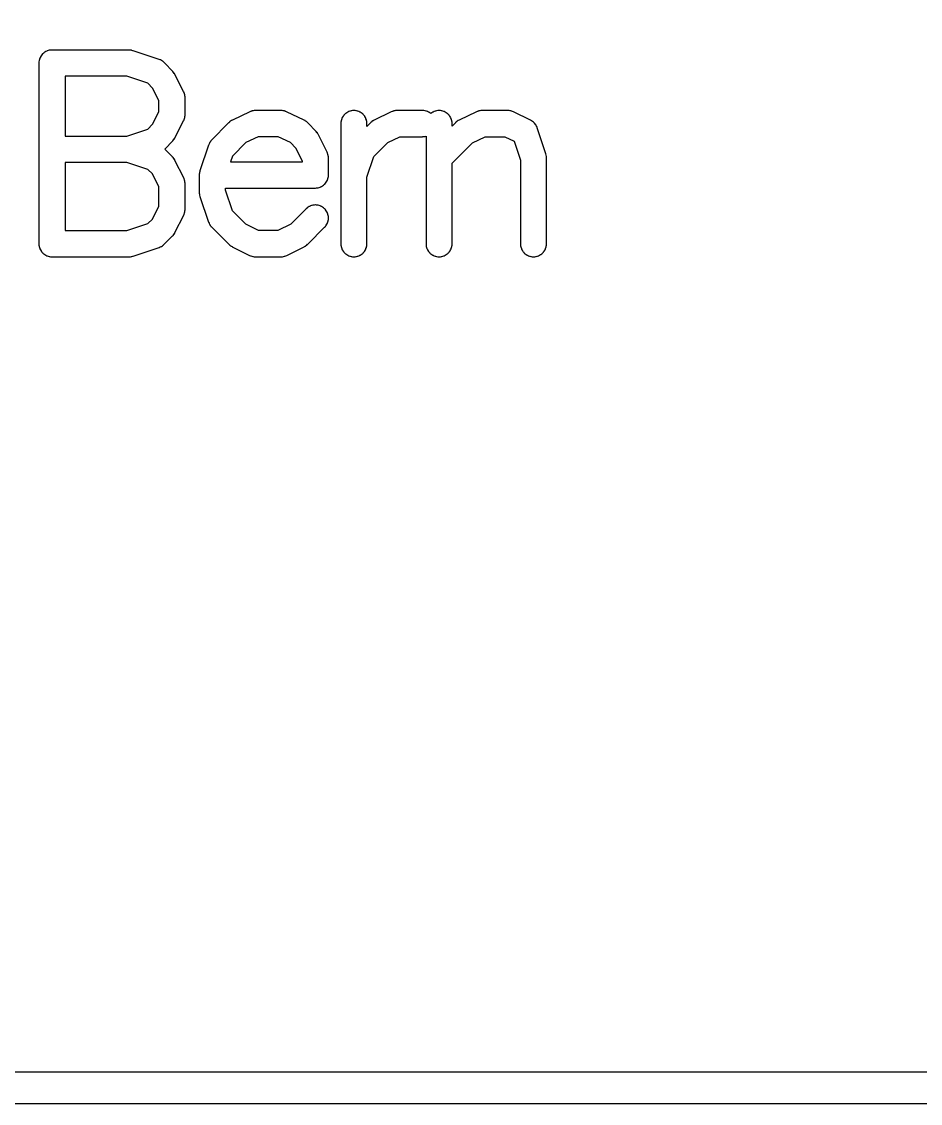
# Model space of a CAD drawing. Header units: inches. Extents: x -0.5 to 10, y -2.4 to 3.9.
# Drawn here: x -0.279 to -0.0829, y -2.3883 to -2.1524 of the extents above; entities that cross this region are included whole.
import ezdxf

# ---------------------------------------------------------------- set-up
doc = ezdxf.new("R2010")
doc.units = ezdxf.units.IN

msp = doc.modelspace()

# ---------------------------------------------------------------- linework, layer by layer
for points in [[(0.60275, -1.95525), (-0.45325, -1.95525), (-0.45325, -2.38145), (0.60275, -2.38145)], [(-0.4567, -2.38835), (4.9655, -2.38835)]]:
    msp.add_lwpolyline(points)
for points in [[(-0.27525, -2.20081), (-0.27525, -2.20081), (-0.275249, -2.200825), (-0.275238, -2.201055), (-0.275236, -2.201081), (-0.275233, -2.201104), (-0.275199, -2.201332), (-0.275196, -2.201355), (-0.27519, -2.20138), (-0.275134, -2.201604), (-0.275127, -2.20163), (-0.27512, -2.201651), (-0.275042, -2.201868), (-0.275033, -2.201892), (-0.275023, -2.201913), (-0.274925, -2.202122), (-0.274913, -2.202144), (-0.274901, -2.202165), (-0.274783, -2.202363), (-0.274768, -2.202386), (-0.274756, -2.202403), (-0.274618, -2.202589), (-0.274602, -2.20261), (-0.274587, -2.202627), (-0.274432, -2.202797), (-0.274415, -2.202815), (-0.274397, -2.202832), (-0.274227, -2.202987), (-0.27421, -2.203002), (-0.274189, -2.203018), (-0.274003, -2.203156), (-0.273986, -2.203168), (-0.273963, -2.203183), (-0.273765, -2.203301), (-0.273744, -2.203313), (-0.273722, -2.203325), (-0.273513, -2.203423), (-0.273492, -2.203433), (-0.273468, -2.203442), (-0.273251, -2.20352), (-0.27323, -2.203527), (-0.273204, -2.203534), (-0.27298, -2.20359), (-0.272955, -2.203596), (-0.272932, -2.203599), (-0.272704, -2.203633), (-0.272681, -2.203636), (-0.272655, -2.203638), (-0.272425, -2.203649), (-0.27241, -2.20365), (-0.2724, -2.20365), (-0.2556, -2.20365), (-0.255591, -2.20365), (-0.255573, -2.203649), (-0.255322, -2.203636), (-0.255292, -2.203633), (-0.255292, -2.203633), (-0.255268, -2.20363), (-0.25502, -2.20359), (-0.254992, -2.203584), (-0.254992, -2.203584), (-0.254967, -2.203578), (-0.254724, -2.203512), (-0.254716, -2.203509), (-0.254699, -2.203504), (-0.248999, -2.201604), (-0.248986, -2.201599), (-0.248977, -2.201596), (-0.248774, -2.201518), (-0.248754, -2.201509), (-0.248731, -2.201499), (-0.248536, -2.201402), (-0.248516, -2.201391), (-0.248496, -2.201379), (-0.24831, -2.201265), (-0.248291, -2.201252), (-0.248272, -2.201239), (-0.248098, -2.201108), (-0.24808, -2.201093), (-0.248063, -2.201078), (-0.247902, -2.200931), (-0.247896, -2.200926), (-0.247885, -2.200915), (-0.246085, -2.199115), (-0.246076, -2.199106), (-0.246066, -2.199096), (-0.245898, -2.198908), (-0.245879, -2.198886), (-0.245879, -2.198886), (-0.245864, -2.198867), (-0.245717, -2.198662), (-0.245701, -2.198639), (-0.245701, -2.198639), (-0.245688, -2.198617), (-0.245564, -2.198398), (-0.245557, -2.198386), (-0.245551, -2.198375), (-0.243651, -2.194575), (-0.243647, -2.194566), (-0.243641, -2.194554), (-0.243553, -2.194354), (-0.243545, -2.194336), (-0.243536, -2.194311), (-0.243466, -2.194105), (-0.24346, -2.194086), (-0.243454, -2.19406), (-0.243404, -2.193848), (-0.243399, -2.193825), (-0.243395, -2.193803), (-0.243365, -2.193587), (-0.243362, -2.193566), (-0.243361, -2.193541), (-0.243351, -2.193323), (-0.24335, -2.193311), (-0.24335, -2.1933), (-0.24335, -2.1877), (-0.24335, -2.187689), (-0.243351, -2.187677), (-0.243361, -2.187459), (-0.243362, -2.187434), (-0.243365, -2.187413), (-0.243395, -2.187197), (-0.243399, -2.187175), (-0.243404, -2.187152), (-0.243454, -2.18694), (-0.24346, -2.186914), (-0.243466, -2.186895), (-0.243536, -2.186689), (-0.243545, -2.186664), (-0.243553, -2.186646), (-0.243641, -2.186446), (-0.243647, -2.186434), (-0.243651, -2.186425), (-0.245551, -2.182625), (-0.245557, -2.182614), (-0.245564, -2.182602), (-0.245688, -2.182383), (-0.245701, -2.182361), (-0.245701, -2.182361), (-0.245717, -2.182338), (-0.245864, -2.182133), (-0.245879, -2.182114), (-0.245879, -2.182114), (-0.245898, -2.182092), (-0.246066, -2.181904), (-0.246076, -2.181894), (-0.246085, -2.181885), (-0.247772, -2.180198), (-0.246031, -2.17836), (-0.24602, -2.178348), (-0.246015, -2.178343), (-0.24587, -2.178174), (-0.245858, -2.178159), (-0.245841, -2.178137), (-0.245712, -2.177955), (-0.2457, -2.177937), (-0.245687, -2.177915), (-0.245576, -2.177723), (-0.245573, -2.177718), (-0.245565, -2.177702), (-0.243665, -2.174002), (-0.243656, -2.173984), (-0.243654, -2.173981), (-0.243562, -2.173778), (-0.243554, -2.173758), (-0.243545, -2.173734), (-0.243472, -2.173523), (-0.243464, -2.173497), (-0.243459, -2.173477), (-0.243406, -2.173261), (-0.243401, -2.173238), (-0.243397, -2.173214), (-0.243366, -2.172994), (-0.243363, -2.17297), (-0.243361, -2.172946), (-0.243351, -2.172724), (-0.24335, -2.172711), (-0.24335, -2.1727), (-0.24335, -2.1689), (-0.24335, -2.168889), (-0.243351, -2.168876), (-0.243361, -2.168654), (-0.243363, -2.16863), (-0.243366, -2.168606), (-0.243397, -2.168386), (-0.243401, -2.168362), (-0.243406, -2.168339), (-0.243459, -2.168123), (-0.243464, -2.168103), (-0.243472, -2.168077), (-0.243545, -2.167866), (-0.243554, -2.167842), (-0.243562, -2.167822), (-0.243654, -2.167619), (-0.243656, -2.167616), (-0.243665, -2.167598), (-0.245565, -2.163898), (-0.245573, -2.163882), (-0.245576, -2.163877), (-0.245687, -2.163685), (-0.2457, -2.163663), (-0.245712, -2.163645), (-0.245841, -2.163463), (-0.245858, -2.163441), (-0.24587, -2.163426), (-0.246015, -2.163257), (-0.24602, -2.163252), (-0.246031, -2.16324), (-0.247831, -2.16134), (-0.24784, -2.16133), (-0.247848, -2.161323), (-0.248015, -2.161163), (-0.248036, -2.161144), (-0.248052, -2.161131), (-0.248233, -2.160989), (-0.248252, -2.160975), (-0.248273, -2.16096), (-0.248468, -2.160837), (-0.248491, -2.160823), (-0.24851, -2.160812), (-0.248716, -2.160708), (-0.248739, -2.160697), (-0.248761, -2.160688), (-0.248976, -2.160605), (-0.248984, -2.160602), (-0.248999, -2.160596), (-0.254699, -2.158696), (-0.254716, -2.158691), (-0.254724, -2.158688), (-0.254967, -2.158622), (-0.254992, -2.158616), (-0.254992, -2.158616), (-0.25502, -2.15861), (-0.255268, -2.15857), (-0.255292, -2.158567), (-0.255292, -2.158567), (-0.255322, -2.158564), (-0.255573, -2.158551), (-0.255591, -2.15855), (-0.2556, -2.15855), (-0.2724, -2.15855), (-0.27241, -2.15855), (-0.272425, -2.158551), (-0.272655, -2.158562), (-0.272681, -2.158564), (-0.272704, -2.158567), (-0.272932, -2.158601), (-0.272955, -2.158604), (-0.27298, -2.15861), (-0.273204, -2.158666), (-0.27323, -2.158673), (-0.273251, -2.15868), (-0.273468, -2.158758), (-0.273492, -2.158767), (-0.273513, -2.158777), (-0.273722, -2.158875), (-0.273744, -2.158887), (-0.273765, -2.158899), (-0.273963, -2.159017), (-0.273986, -2.159032), (-0.274003, -2.159044), (-0.274189, -2.159182), (-0.27421, -2.159198), (-0.274227, -2.159213), (-0.274397, -2.159368), (-0.274415, -2.159385), (-0.274432, -2.159403), (-0.274587, -2.159573), (-0.274602, -2.15959), (-0.274618, -2.159611), (-0.274756, -2.159797), (-0.274768, -2.159814), (-0.274783, -2.159837), (-0.274901, -2.160035), (-0.274913, -2.160056), (-0.274925, -2.160078), (-0.275023, -2.160287), (-0.275033, -2.160308), (-0.275042, -2.160332), (-0.27512, -2.160549), (-0.275127, -2.16057), (-0.275134, -2.160596), (-0.27519, -2.16082), (-0.275196, -2.160845), (-0.275199, -2.160868), (-0.275233, -2.161096), (-0.275236, -2.161119), (-0.275238, -2.161145), (-0.275249, -2.161375), (-0.27525, -2.16139), (-0.27525, -2.1614), (-0.27525, -2.2008)], [(-0.256062, -2.17735), (-0.251478, -2.175822), (-0.250449, -2.174736), (-0.24905, -2.172011), (-0.24905, -2.169589), (-0.250449, -2.166864), (-0.251478, -2.165778), (-0.256062, -2.16425), (-0.26955, -2.16425), (-0.26955, -2.17735)], [(-0.24025, -2.18579), (-0.24025, -2.18579), (-0.24025, -2.1858), (-0.24025, -2.1896), (-0.24025, -2.189609), (-0.240249, -2.189627), (-0.240235, -2.189883), (-0.240233, -2.18991), (-0.240233, -2.18991), (-0.240229, -2.189937), (-0.240188, -2.19019), (-0.240182, -2.190219), (-0.240182, -2.190219), (-0.240176, -2.190243), (-0.240107, -2.19049), (-0.240103, -2.190502), (-0.240099, -2.190516), (-0.238199, -2.196116), (-0.238194, -2.196129), (-0.238191, -2.196137), (-0.238113, -2.196338), (-0.238105, -2.196357), (-0.238094, -2.19638), (-0.237997, -2.196572), (-0.237986, -2.196593), (-0.237975, -2.196612), (-0.237861, -2.196795), (-0.237849, -2.196813), (-0.237835, -2.196833), (-0.237705, -2.197004), (-0.237691, -2.197022), (-0.237676, -2.19704), (-0.237531, -2.197199), (-0.237526, -2.197204), (-0.237515, -2.197215), (-0.233815, -2.200915), (-0.233806, -2.200924), (-0.233796, -2.200934), (-0.233608, -2.201102), (-0.233586, -2.201121), (-0.233586, -2.201121), (-0.233567, -2.201136), (-0.233362, -2.201283), (-0.233339, -2.201299), (-0.233339, -2.201299), (-0.233317, -2.201312), (-0.233098, -2.201436), (-0.233086, -2.201443), (-0.233075, -2.201449), (-0.229275, -2.203349), (-0.229266, -2.203353), (-0.229254, -2.203359), (-0.229054, -2.203447), (-0.229036, -2.203455), (-0.229011, -2.203464), (-0.228805, -2.203534), (-0.228786, -2.20354), (-0.22876, -2.203546), (-0.228548, -2.203596), (-0.228525, -2.203601), (-0.228503, -2.203605), (-0.228287, -2.203635), (-0.228266, -2.203638), (-0.228241, -2.203639), (-0.228023, -2.203649), (-0.228011, -2.20365), (-0.228, -2.20365), (-0.2224, -2.20365), (-0.222389, -2.20365), (-0.222377, -2.203649), (-0.222159, -2.203639), (-0.222134, -2.203638), (-0.222113, -2.203635), (-0.221897, -2.203605), (-0.221875, -2.203601), (-0.221852, -2.203596), (-0.22164, -2.203546), (-0.221614, -2.20354), (-0.221595, -2.203534), (-0.221389, -2.203464), (-0.221364, -2.203455), (-0.221346, -2.203447), (-0.221146, -2.203359), (-0.221134, -2.203353), (-0.221125, -2.203349), (-0.217325, -2.201449), (-0.217314, -2.201443), (-0.217302, -2.201436), (-0.217083, -2.201312), (-0.217061, -2.201299), (-0.217061, -2.201299), (-0.217038, -2.201283), (-0.216833, -2.201136), (-0.216814, -2.201121), (-0.216814, -2.201121), (-0.216792, -2.201102), (-0.216604, -2.200934), (-0.216594, -2.200924), (-0.216585, -2.200915), (-0.212885, -2.197215), (-0.212875, -2.197205), (-0.212868, -2.197197), (-0.212713, -2.197027), (-0.212698, -2.19701), (-0.212682, -2.196989), (-0.212544, -2.196803), (-0.212532, -2.196786), (-0.212517, -2.196763), (-0.212399, -2.196565), (-0.212387, -2.196544), (-0.212375, -2.196522), (-0.212277, -2.196313), (-0.212267, -2.196292), (-0.212258, -2.196268), (-0.21218, -2.196051), (-0.212173, -2.19603), (-0.212166, -2.196004), (-0.21211, -2.19578), (-0.212104, -2.195755), (-0.212101, -2.195732), (-0.212067, -2.195504), (-0.212064, -2.195481), (-0.212062, -2.195455), (-0.212051, -2.195225), (-0.21205, -2.1952), (-0.212051, -2.195175), (-0.212062, -2.194945), (-0.212064, -2.194919), (-0.212067, -2.194896), (-0.212101, -2.194668), (-0.212104, -2.194645), (-0.21211, -2.19462), (-0.212166, -2.194396), (-0.212173, -2.19437), (-0.21218, -2.194349), (-0.212258, -2.194132), (-0.212267, -2.194108), (-0.212277, -2.194087), (-0.212375, -2.193878), (-0.212387, -2.193856), (-0.212399, -2.193835), (-0.212517, -2.193637), (-0.212532, -2.193614), (-0.212544, -2.193597), (-0.212682, -2.193411), (-0.212698, -2.19339), (-0.212713, -2.193373), (-0.212868, -2.193203), (-0.212885, -2.193185), (-0.212903, -2.193168), (-0.213073, -2.193013), (-0.21309, -2.192998), (-0.213111, -2.192982), (-0.213297, -2.192844), (-0.213314, -2.192832), (-0.213337, -2.192817), (-0.213535, -2.192699), (-0.213556, -2.192687), (-0.213578, -2.192675), (-0.213787, -2.192577), (-0.213808, -2.192567), (-0.213832, -2.192558), (-0.214049, -2.19248), (-0.21407, -2.192473), (-0.214096, -2.192466), (-0.21432, -2.19241), (-0.214345, -2.192404), (-0.214368, -2.192401), (-0.214596, -2.192367), (-0.214619, -2.192364), (-0.214645, -2.192362), (-0.214875, -2.192351), (-0.2149, -2.19235), (-0.214925, -2.192351), (-0.215155, -2.192362), (-0.215181, -2.192364), (-0.215204, -2.192367), (-0.215432, -2.192401), (-0.215455, -2.192404), (-0.21548, -2.19241), (-0.215704, -2.192466), (-0.21573, -2.192473), (-0.215751, -2.19248), (-0.215968, -2.192558), (-0.215992, -2.192567), (-0.216013, -2.192577), (-0.216222, -2.192675), (-0.216244, -2.192687), (-0.216265, -2.192699), (-0.216463, -2.192817), (-0.216486, -2.192832), (-0.216503, -2.192844), (-0.216689, -2.192982), (-0.21671, -2.192998), (-0.216727, -2.193013), (-0.216897, -2.193168), (-0.216905, -2.193175), (-0.216915, -2.193185), (-0.220288, -2.196558), (-0.223073, -2.19795), (-0.227327, -2.19795), (-0.230112, -2.196558), (-0.233015, -2.193655), (-0.23455, -2.18913), (-0.23455, -2.18865), (-0.2149, -2.18865), (-0.21489, -2.18865), (-0.214875, -2.188649), (-0.214645, -2.188638), (-0.214619, -2.188636), (-0.214596, -2.188633), (-0.214368, -2.188599), (-0.214345, -2.188596), (-0.21432, -2.18859), (-0.214096, -2.188534), (-0.21407, -2.188527), (-0.214049, -2.18852), (-0.213832, -2.188442), (-0.213808, -2.188433), (-0.213787, -2.188423), (-0.213578, -2.188325), (-0.213556, -2.188313), (-0.213535, -2.188301), (-0.213337, -2.188183), (-0.213314, -2.188168), (-0.213297, -2.188156), (-0.213111, -2.188018), (-0.21309, -2.188002), (-0.213073, -2.187987), (-0.212903, -2.187832), (-0.212885, -2.187815), (-0.212868, -2.187797), (-0.212713, -2.187627), (-0.212698, -2.18761), (-0.212682, -2.187589), (-0.212544, -2.187403), (-0.212532, -2.187386), (-0.212517, -2.187363), (-0.212399, -2.187165), (-0.212387, -2.187144), (-0.212375, -2.187122), (-0.212277, -2.186913), (-0.212267, -2.186892), (-0.212258, -2.186868), (-0.21218, -2.186651), (-0.212173, -2.18663), (-0.212166, -2.186604), (-0.21211, -2.18638), (-0.212104, -2.186355), (-0.212101, -2.186332), (-0.212067, -2.186104), (-0.212064, -2.186081), (-0.212062, -2.186055), (-0.212051, -2.185825), (-0.21205, -2.18581), (-0.21205, -2.1858), (-0.21205, -2.1821), (-0.21205, -2.182089), (-0.212051, -2.182077), (-0.212061, -2.181859), (-0.212062, -2.181834), (-0.212065, -2.181813), (-0.212095, -2.181597), (-0.212099, -2.181575), (-0.212104, -2.181552), (-0.212154, -2.18134), (-0.21216, -2.181314), (-0.212166, -2.181295), (-0.212236, -2.181089), (-0.212245, -2.181064), (-0.212253, -2.181046), (-0.212341, -2.180846), (-0.212347, -2.180834), (-0.212351, -2.180825), (-0.214251, -2.177025), (-0.214255, -2.177017), (-0.214262, -2.177004), (-0.214376, -2.176803), (-0.214388, -2.176782), (-0.214402, -2.176761), (-0.214534, -2.176572), (-0.214549, -2.176552), (-0.214564, -2.176533), (-0.214715, -2.176358), (-0.214725, -2.176346), (-0.214731, -2.17634), (-0.216531, -2.17444), (-0.21654, -2.17443), (-0.216547, -2.174424), (-0.216704, -2.174273), (-0.216722, -2.174256), (-0.216739, -2.174242), (-0.216909, -2.174107), (-0.216925, -2.174094), (-0.216946, -2.17408), (-0.217128, -2.17396), (-0.217142, -2.173951), (-0.217167, -2.173937), (-0.217359, -2.173835), (-0.217366, -2.173831), (-0.21738, -2.173824), (-0.22118, -2.172024), (-0.221189, -2.17202), (-0.2212, -2.172015), (-0.221392, -2.171935), (-0.221411, -2.171927), (-0.221433, -2.171919), (-0.221631, -2.171856), (-0.221653, -2.17185), (-0.221674, -2.171844), (-0.221877, -2.171799), (-0.221896, -2.171795), (-0.22192, -2.171791), (-0.222126, -2.171764), (-0.222147, -2.171761), (-0.22217, -2.17176), (-0.222378, -2.17175), (-0.222389, -2.17175), (-0.2224, -2.17175), (-0.228, -2.17175), (-0.228011, -2.17175), (-0.228022, -2.17175), (-0.22823, -2.17176), (-0.228253, -2.171761), (-0.228274, -2.171764), (-0.22848, -2.171791), (-0.228504, -2.171795), (-0.228523, -2.171799), (-0.228726, -2.171844), (-0.228747, -2.17185), (-0.228769, -2.171856), (-0.228967, -2.171919), (-0.228989, -2.171927), (-0.229008, -2.171935), (-0.2292, -2.172015), (-0.229211, -2.17202), (-0.22922, -2.172024), (-0.23302, -2.173824), (-0.23303, -2.173829), (-0.23304, -2.173834), (-0.233225, -2.173932), (-0.233247, -2.173945), (-0.233263, -2.173955), (-0.233439, -2.174069), (-0.233455, -2.17408), (-0.233475, -2.174095), (-0.23364, -2.174224), (-0.233658, -2.174239), (-0.233674, -2.174253), (-0.233826, -2.174396), (-0.233832, -2.174401), (-0.233842, -2.174412), (-0.237542, -2.178212), (-0.237548, -2.178219), (-0.237557, -2.178228), (-0.237696, -2.178384), (-0.237711, -2.178402), (-0.237724, -2.178419), (-0.237849, -2.178587), (-0.237863, -2.178606), (-0.237874, -2.178623), (-0.237983, -2.178802), (-0.237994, -2.178821), (-0.238004, -2.178841), (-0.238097, -2.179028), (-0.238106, -2.179047), (-0.238115, -2.179069), (-0.238191, -2.179263), (-0.238193, -2.179267), (-0.238199, -2.179284), (-0.240099, -2.184884), (-0.240103, -2.184898), (-0.240107, -2.18491), (-0.240112, -2.184927), (-0.24012, -2.184949), (-0.240127, -2.18497), (-0.240134, -2.184996), (-0.240158, -2.185094), (-0.240176, -2.185157), (-0.240182, -2.185181), (-0.240182, -2.185181), (-0.240188, -2.18521), (-0.240188, -2.185214), (-0.24019, -2.18522), (-0.240196, -2.185245), (-0.240199, -2.185268), (-0.240219, -2.185399), (-0.240229, -2.185463), (-0.240233, -2.18549), (-0.240233, -2.18549), (-0.240234, -2.185504), (-0.240236, -2.185519), (-0.240238, -2.185545), (-0.240249, -2.185775)], [(-0.20365, -2.18627), (-0.202115, -2.181745), (-0.199123, -2.178754), (-0.196444, -2.17745), (-0.1915, -2.17745), (-0.19149, -2.17745), (-0.191475, -2.177449), (-0.191245, -2.177438), (-0.191219, -2.177436), (-0.191196, -2.177433), (-0.190968, -2.177399), (-0.190945, -2.177396), (-0.19092, -2.17739), (-0.19075, -2.177347), (-0.19075, -2.2008), (-0.19075, -2.20081), (-0.190749, -2.200825), (-0.190738, -2.201055), (-0.190736, -2.201081), (-0.190733, -2.201104), (-0.190699, -2.201332), (-0.190696, -2.201355), (-0.19069, -2.20138), (-0.190634, -2.201604), (-0.190627, -2.20163), (-0.19062, -2.201651), (-0.190542, -2.201868), (-0.190533, -2.201892), (-0.190523, -2.201913), (-0.190425, -2.202122), (-0.190413, -2.202144), (-0.190401, -2.202165), (-0.190283, -2.202363), (-0.190268, -2.202386), (-0.190256, -2.202403), (-0.190118, -2.202589), (-0.190102, -2.20261), (-0.190087, -2.202627), (-0.189932, -2.202797), (-0.189915, -2.202815), (-0.189897, -2.202832), (-0.189727, -2.202987), (-0.18971, -2.203002), (-0.189689, -2.203018), (-0.189503, -2.203156), (-0.189486, -2.203168), (-0.189463, -2.203183), (-0.189265, -2.203301), (-0.189244, -2.203313), (-0.189222, -2.203325), (-0.189013, -2.203423), (-0.188992, -2.203433), (-0.188968, -2.203442), (-0.188751, -2.20352), (-0.18873, -2.203527), (-0.188704, -2.203534), (-0.18848, -2.20359), (-0.188455, -2.203596), (-0.188432, -2.203599), (-0.188204, -2.203633), (-0.188181, -2.203636), (-0.188155, -2.203638), (-0.187925, -2.203649), (-0.1879, -2.20365), (-0.187875, -2.203649), (-0.187645, -2.203638), (-0.187619, -2.203636), (-0.187596, -2.203633), (-0.187368, -2.203599), (-0.187345, -2.203596), (-0.18732, -2.20359), (-0.187096, -2.203534), (-0.18707, -2.203527), (-0.187049, -2.20352), (-0.186832, -2.203442), (-0.186808, -2.203433), (-0.186787, -2.203423), (-0.186578, -2.203325), (-0.186556, -2.203313), (-0.186535, -2.203301), (-0.186337, -2.203183), (-0.186314, -2.203168), (-0.186297, -2.203156), (-0.186111, -2.203018), (-0.18609, -2.203002), (-0.186073, -2.202987), (-0.185903, -2.202832), (-0.185885, -2.202815), (-0.185868, -2.202797), (-0.185713, -2.202627), (-0.185698, -2.20261), (-0.185682, -2.202589), (-0.185544, -2.202403), (-0.185532, -2.202386), (-0.185517, -2.202363), (-0.185399, -2.202165), (-0.185387, -2.202144), (-0.185375, -2.202122), (-0.185277, -2.201913), (-0.185267, -2.201892), (-0.185258, -2.201868), (-0.18518, -2.201651), (-0.185173, -2.20163), (-0.185166, -2.201604), (-0.18511, -2.20138), (-0.185104, -2.201355), (-0.185101, -2.201332), (-0.185067, -2.201104), (-0.185064, -2.201081), (-0.185062, -2.201055), (-0.185051, -2.200825), (-0.18505, -2.20081), (-0.18505, -2.2008), (-0.18505, -2.183266), (-0.180622, -2.178759), (-0.177859, -2.17745), (-0.173556, -2.17745), (-0.171525, -2.178438), (-0.17015, -2.182562), (-0.17015, -2.2008), (-0.17015, -2.20081), (-0.170149, -2.200825), (-0.170138, -2.201055), (-0.170136, -2.201081), (-0.170133, -2.201104), (-0.170099, -2.201332), (-0.170096, -2.201355), (-0.17009, -2.20138), (-0.170034, -2.201604), (-0.170027, -2.20163), (-0.17002, -2.201651), (-0.169942, -2.201868), (-0.169933, -2.201892), (-0.169923, -2.201913), (-0.169825, -2.202122), (-0.169813, -2.202144), (-0.169801, -2.202165), (-0.169683, -2.202363), (-0.169668, -2.202386), (-0.169656, -2.202403), (-0.169518, -2.202589), (-0.169502, -2.20261), (-0.169487, -2.202627), (-0.169332, -2.202797), (-0.169315, -2.202815), (-0.169297, -2.202832), (-0.169127, -2.202987), (-0.16911, -2.203002), (-0.169089, -2.203018), (-0.168903, -2.203156), (-0.168886, -2.203168), (-0.168863, -2.203183), (-0.168665, -2.203301), (-0.168644, -2.203313), (-0.168622, -2.203325), (-0.168413, -2.203423), (-0.168392, -2.203433), (-0.168368, -2.203442), (-0.168151, -2.20352), (-0.16813, -2.203527), (-0.168104, -2.203534), (-0.16788, -2.20359), (-0.167855, -2.203596), (-0.167832, -2.203599), (-0.167604, -2.203633), (-0.167581, -2.203636), (-0.167555, -2.203638), (-0.167325, -2.203649), (-0.1673, -2.20365), (-0.167275, -2.203649), (-0.167045, -2.203638), (-0.167019, -2.203636), (-0.166996, -2.203633), (-0.166768, -2.203599), (-0.166745, -2.203596), (-0.16672, -2.20359), (-0.166496, -2.203534), (-0.16647, -2.203527), (-0.166449, -2.20352), (-0.166232, -2.203442), (-0.166208, -2.203433), (-0.166187, -2.203423), (-0.165978, -2.203325), (-0.165956, -2.203313), (-0.165935, -2.203301), (-0.165737, -2.203183), (-0.165714, -2.203168), (-0.165697, -2.203156), (-0.165511, -2.203018), (-0.16549, -2.203002), (-0.165473, -2.202987), (-0.165303, -2.202832), (-0.165285, -2.202815), (-0.165268, -2.202797), (-0.165113, -2.202627), (-0.165098, -2.20261), (-0.165082, -2.202589), (-0.164944, -2.202403), (-0.164932, -2.202386), (-0.164917, -2.202363), (-0.164799, -2.202165), (-0.164787, -2.202144), (-0.164775, -2.202122), (-0.164677, -2.201913), (-0.164667, -2.201892), (-0.164658, -2.201868), (-0.16458, -2.201651), (-0.164573, -2.20163), (-0.164566, -2.201604), (-0.16451, -2.20138), (-0.164504, -2.201355), (-0.164501, -2.201332), (-0.164467, -2.201104), (-0.164464, -2.201081), (-0.164462, -2.201055), (-0.164451, -2.200825), (-0.16445, -2.20081), (-0.16445, -2.2008), (-0.16445, -2.1821), (-0.16445, -2.182091), (-0.164451, -2.182073), (-0.164464, -2.181822), (-0.164467, -2.181792), (-0.164467, -2.181792), (-0.16447, -2.181768), (-0.16451, -2.18152), (-0.164516, -2.181492), (-0.164516, -2.181492), (-0.164522, -2.181467), (-0.164588, -2.181224), (-0.164591, -2.181216), (-0.164596, -2.181199), (-0.166496, -2.175499), (-0.1665, -2.175487), (-0.166505, -2.175475), (-0.16659, -2.175257), (-0.166598, -2.175238), (-0.16661, -2.175212), (-0.166716, -2.175004), (-0.166727, -2.174983), (-0.166741, -2.174961), (-0.166867, -2.174764), (-0.166881, -2.174743), (-0.166896, -2.174723), (-0.167041, -2.17454), (-0.167058, -2.17452), (-0.167058, -2.17452), (-0.167074, -2.174503), (-0.167237, -2.174335), (-0.167252, -2.174319), (-0.167273, -2.174301), (-0.167452, -2.17415), (-0.167469, -2.174136), (-0.167469, -2.174136), (-0.167491, -2.17412), (-0.167684, -2.173987), (-0.167703, -2.173975), (-0.167703, -2.173975), (-0.167726, -2.173961), (-0.167931, -2.173849), (-0.167944, -2.173842), (-0.167953, -2.173837), (-0.171653, -2.172037), (-0.171662, -2.172033), (-0.171674, -2.172028), (-0.171869, -2.171943), (-0.171889, -2.171935), (-0.171911, -2.171927), (-0.172114, -2.171861), (-0.172131, -2.171856), (-0.172157, -2.171849), (-0.172364, -2.171801), (-0.172383, -2.171797), (-0.172409, -2.171793), (-0.17262, -2.171764), (-0.172643, -2.171762), (-0.172665, -2.17176), (-0.172877, -2.171751), (-0.172889, -2.17175), (-0.1729, -2.17175), (-0.1785, -2.17175), (-0.178511, -2.17175), (-0.178522, -2.17175), (-0.17873, -2.17176), (-0.178753, -2.171761), (-0.178774, -2.171764), (-0.17898, -2.171791), (-0.179004, -2.171795), (-0.179023, -2.171799), (-0.179226, -2.171844), (-0.179247, -2.17185), (-0.179269, -2.171856), (-0.179467, -2.171919), (-0.179489, -2.171927), (-0.179508, -2.171935), (-0.1797, -2.172015), (-0.179711, -2.17202), (-0.17972, -2.172024), (-0.18352, -2.173824), (-0.183534, -2.173831), (-0.18354, -2.173834), (-0.183722, -2.173931), (-0.183743, -2.173943), (-0.18376, -2.173953), (-0.183934, -2.174065), (-0.183951, -2.174077), (-0.18397, -2.174091), (-0.184133, -2.174218), (-0.184149, -2.174231), (-0.184166, -2.174246), (-0.184317, -2.174387), (-0.184318, -2.174388), (-0.184333, -2.174403), (-0.18505, -2.175132), (-0.18505, -2.1746), (-0.18505, -2.17459), (-0.185051, -2.174575), (-0.185062, -2.174345), (-0.185064, -2.174319), (-0.185067, -2.174296), (-0.185101, -2.174068), (-0.185104, -2.174045), (-0.18511, -2.17402), (-0.185166, -2.173796), (-0.185173, -2.17377), (-0.18518, -2.173749), (-0.185258, -2.173532), (-0.185267, -2.173508), (-0.185277, -2.173487), (-0.185375, -2.173278), (-0.185387, -2.173256), (-0.185399, -2.173235), (-0.185517, -2.173037), (-0.185532, -2.173014), (-0.185544, -2.172997), (-0.185682, -2.172811), (-0.185698, -2.17279), (-0.185713, -2.172773), (-0.185868, -2.172603), (-0.185885, -2.172585), (-0.185903, -2.172568), (-0.186073, -2.172413), (-0.18609, -2.172398), (-0.186111, -2.172382), (-0.186297, -2.172244), (-0.186314, -2.172232), (-0.186337, -2.172217), (-0.186535, -2.172099), (-0.186556, -2.172087), (-0.186578, -2.172075), (-0.186787, -2.171977), (-0.186808, -2.171967), (-0.186832, -2.171958), (-0.187049, -2.17188), (-0.18707, -2.171873), (-0.187096, -2.171866), (-0.18732, -2.17181), (-0.187345, -2.171804), (-0.187368, -2.171801), (-0.187596, -2.171767), (-0.187619, -2.171764), (-0.187645, -2.171762), (-0.187875, -2.171751), (-0.1879, -2.17175), (-0.187925, -2.171751), (-0.188155, -2.171762), (-0.188181, -2.171764), (-0.188204, -2.171767), (-0.188432, -2.171801), (-0.188455, -2.171804), (-0.18848, -2.17181), (-0.188704, -2.171866), (-0.18873, -2.171873), (-0.188751, -2.17188), (-0.188968, -2.171958), (-0.188992, -2.171967), (-0.189013, -2.171977), (-0.189222, -2.172075), (-0.189244, -2.172087), (-0.189265, -2.172099), (-0.189463, -2.172217), (-0.189486, -2.172232), (-0.189503, -2.172244), (-0.189689, -2.172382), (-0.1897, -2.172391), (-0.189711, -2.172382), (-0.189897, -2.172244), (-0.189914, -2.172232), (-0.189937, -2.172217), (-0.190135, -2.172099), (-0.190156, -2.172087), (-0.190178, -2.172075), (-0.190387, -2.171977), (-0.190408, -2.171967), (-0.190432, -2.171958), (-0.190649, -2.17188), (-0.19067, -2.171873), (-0.190696, -2.171866), (-0.19092, -2.17181), (-0.190945, -2.171804), (-0.190968, -2.171801), (-0.191196, -2.171767), (-0.191219, -2.171764), (-0.191245, -2.171762), (-0.191475, -2.171751), (-0.19149, -2.17175), (-0.1915, -2.17175), (-0.1971, -2.17175), (-0.197111, -2.17175), (-0.197123, -2.171751), (-0.197335, -2.17176), (-0.197357, -2.171762), (-0.19738, -2.171764), (-0.197591, -2.171793), (-0.197617, -2.171797), (-0.197636, -2.171801), (-0.197843, -2.171849), (-0.197869, -2.171856), (-0.197886, -2.171861), (-0.198089, -2.171927), (-0.198111, -2.171935), (-0.198131, -2.171943), (-0.198326, -2.172028), (-0.198338, -2.172033), (-0.198347, -2.172037), (-0.202047, -2.173837), (-0.202059, -2.173843), (-0.202071, -2.17385), (-0.202299, -2.173977), (-0.202321, -2.17399), (-0.202321, -2.17399), (-0.202346, -2.174006), (-0.202558, -2.174157), (-0.202578, -2.174173), (-0.202578, -2.174173), (-0.202601, -2.174192), (-0.202795, -2.174366), (-0.202802, -2.174372), (-0.202815, -2.174385), (-0.20365, -2.175219), (-0.20365, -2.1746), (-0.20365, -2.17459), (-0.203651, -2.174575), (-0.203662, -2.174345), (-0.203664, -2.174319), (-0.203667, -2.174296), (-0.203701, -2.174068), (-0.203704, -2.174045), (-0.20371, -2.17402), (-0.203766, -2.173796), (-0.203773, -2.17377), (-0.20378, -2.173749), (-0.203858, -2.173532), (-0.203867, -2.173508), (-0.203877, -2.173487), (-0.203975, -2.173278), (-0.203987, -2.173256), (-0.203999, -2.173235), (-0.204117, -2.173037), (-0.204132, -2.173014), (-0.204144, -2.172997), (-0.204282, -2.172811), (-0.204298, -2.17279), (-0.204313, -2.172773), (-0.204468, -2.172603), (-0.204485, -2.172585), (-0.204503, -2.172568), (-0.204673, -2.172413), (-0.20469, -2.172398), (-0.204711, -2.172382), (-0.204897, -2.172244), (-0.204914, -2.172232), (-0.204937, -2.172217), (-0.205135, -2.172099), (-0.205156, -2.172087), (-0.205178, -2.172075), (-0.205387, -2.171977), (-0.205408, -2.171967), (-0.205432, -2.171958), (-0.205649, -2.17188), (-0.20567, -2.171873), (-0.205696, -2.171866), (-0.20592, -2.17181), (-0.205945, -2.171804), (-0.205968, -2.171801), (-0.206196, -2.171767), (-0.206219, -2.171764), (-0.206245, -2.171762), (-0.206475, -2.171751), (-0.2065, -2.17175), (-0.206525, -2.171751), (-0.206755, -2.171762), (-0.206781, -2.171764), (-0.206804, -2.171767), (-0.207032, -2.171801), (-0.207055, -2.171804), (-0.20708, -2.17181), (-0.207304, -2.171866), (-0.20733, -2.171873), (-0.207351, -2.17188), (-0.207568, -2.171958), (-0.207592, -2.171967), (-0.207613, -2.171977), (-0.207822, -2.172075), (-0.207844, -2.172087), (-0.207865, -2.172099), (-0.208063, -2.172217), (-0.208086, -2.172232), (-0.208103, -2.172244), (-0.208289, -2.172382), (-0.20831, -2.172398), (-0.208327, -2.172413), (-0.208497, -2.172568), (-0.208515, -2.172585), (-0.208532, -2.172603), (-0.208687, -2.172773), (-0.208702, -2.17279), (-0.208718, -2.172811), (-0.208856, -2.172997), (-0.208868, -2.173014), (-0.208883, -2.173037), (-0.209001, -2.173235), (-0.209013, -2.173256), (-0.209025, -2.173278), (-0.209123, -2.173487), (-0.209133, -2.173508), (-0.209142, -2.173532), (-0.20922, -2.173749), (-0.209227, -2.17377), (-0.209234, -2.173796), (-0.20929, -2.17402), (-0.209296, -2.174045), (-0.209299, -2.174068), (-0.209333, -2.174296), (-0.209336, -2.174319), (-0.209338, -2.174345), (-0.209349, -2.174575), (-0.20935, -2.17459), (-0.20935, -2.1746), (-0.20935, -2.2008), (-0.20935, -2.20081), (-0.209349, -2.200825), (-0.209338, -2.201055), (-0.209336, -2.201081), (-0.209333, -2.201104), (-0.209299, -2.201332), (-0.209296, -2.201355), (-0.20929, -2.20138), (-0.209234, -2.201604), (-0.209227, -2.20163), (-0.20922, -2.201651), (-0.209142, -2.201868), (-0.209133, -2.201892), (-0.209123, -2.201913), (-0.209025, -2.202122), (-0.209013, -2.202144), (-0.209001, -2.202165), (-0.208883, -2.202363), (-0.208868, -2.202386), (-0.208856, -2.202403), (-0.208718, -2.202589), (-0.208702, -2.20261), (-0.208687, -2.202627), (-0.208532, -2.202797), (-0.208515, -2.202815), (-0.208497, -2.202832), (-0.208327, -2.202987), (-0.20831, -2.203002), (-0.208289, -2.203018), (-0.208103, -2.203156), (-0.208086, -2.203168), (-0.208063, -2.203183), (-0.207865, -2.203301), (-0.207844, -2.203313), (-0.207822, -2.203325), (-0.207613, -2.203423), (-0.207592, -2.203433), (-0.207568, -2.203442), (-0.207351, -2.20352), (-0.20733, -2.203527), (-0.207304, -2.203534), (-0.20708, -2.20359), (-0.207055, -2.203596), (-0.207032, -2.203599), (-0.206804, -2.203633), (-0.206781, -2.203636), (-0.206755, -2.203638), (-0.206525, -2.203649), (-0.2065, -2.20365), (-0.206475, -2.203649), (-0.206245, -2.203638), (-0.206219, -2.203636), (-0.206196, -2.203633), (-0.205968, -2.203599), (-0.205945, -2.203596), (-0.20592, -2.20359), (-0.205696, -2.203534), (-0.20567, -2.203527), (-0.205649, -2.20352), (-0.205432, -2.203442), (-0.205408, -2.203433), (-0.205387, -2.203423), (-0.205178, -2.203325), (-0.205156, -2.203313), (-0.205135, -2.203301), (-0.204937, -2.203183), (-0.204914, -2.203168), (-0.204897, -2.203156), (-0.204711, -2.203018), (-0.20469, -2.203002), (-0.204673, -2.202987), (-0.204503, -2.202832), (-0.204485, -2.202815), (-0.204468, -2.202797), (-0.204313, -2.202627), (-0.204298, -2.20261), (-0.204282, -2.202589), (-0.204144, -2.202403), (-0.204132, -2.202386), (-0.204117, -2.202363), (-0.203999, -2.202165), (-0.203987, -2.202144), (-0.203975, -2.202122), (-0.203877, -2.201913), (-0.203867, -2.201892), (-0.203858, -2.201868), (-0.20378, -2.201651), (-0.203773, -2.20163), (-0.203766, -2.201604), (-0.20371, -2.20138), (-0.203704, -2.201355), (-0.203701, -2.201332), (-0.203667, -2.201104), (-0.203664, -2.201081), (-0.203662, -2.201055), (-0.203651, -2.200825), (-0.20365, -2.20081), (-0.20365, -2.2008)], [(-0.233423, -2.18295), (-0.21775, -2.18295), (-0.21775, -2.182773), (-0.21916, -2.179953), (-0.220302, -2.178747), (-0.223041, -2.17745), (-0.227359, -2.17745), (-0.230116, -2.178756), (-0.233008, -2.181726)], [(-0.26955, -2.18305), (-0.26955, -2.19795), (-0.256062, -2.19795), (-0.25144, -2.196409), (-0.250442, -2.195412), (-0.24905, -2.192627), (-0.24905, -2.188373), (-0.250442, -2.185588), (-0.25144, -2.184591), (-0.256062, -2.18305)]]:
    msp.add_lwpolyline(points, close=True)

doc.saveas('drawing.dxf')
